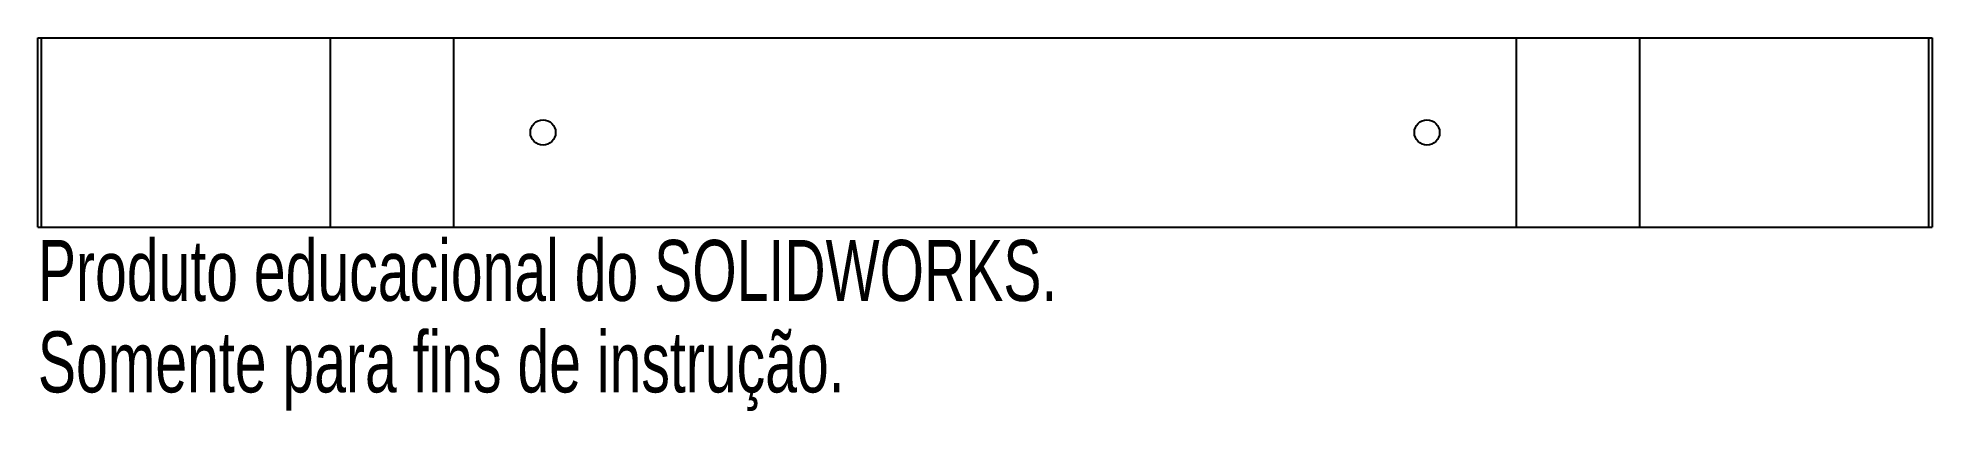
# Paper-space layout '_Direita' of a CAD drawing. Header units: millimetres. Extents: x -75 to 75, y -15 to 15.
import ezdxf

# ---------------------------------------------------------------- set-up
doc = ezdxf.new("R2010")
doc.units = ezdxf.units.MM
doc.styles.add('SLDTEXTSTYLE0', font='TXT', dxfattribs={"width": 0.7})

psp = doc.layouts.new('_Direita')

# ---------------------------------------------------------------- linework, layer by layer
at = {"color": 7, "linetype": 'Continuous', "lineweight": 25}
for p, q in [((-75, 15), (75, 15)), ((-75, 0), (-75, 15)), ((-74.73, 15), (-74.73, 0)), ((-51.83, 0), (-51.83, 15)), ((-42.1, 15), (-42.1, 0)), ((42.1, 0), (42.1, 15)), ((51.83, 15), (51.83, 0)), ((74.73, 0), (74.73, 15)), ((75, 15), (75, 0)), ((-75, 0), (75, 0))]:
    psp.add_line(p, q, dxfattribs=at)
for centre in [(-35, 7.5), (35, 7.5)]:
    psp.add_circle(centre, 1, dxfattribs=at)

# ---------------------------------------------------------------- texts
at = {"color": 7, "linetype": 'Continuous', "char_height": 4.8336, "attachment_point": 1, "style": 'SLDTEXTSTYLE0'}
for s, insert in [('Produto educacional do SOLIDWORKS.', (-75, -1.02)), ('Somente para fins de instrução.', (-75, -8.27))]:
    psp.add_mtext(s, dxfattribs=dict(at, insert=insert))

doc.saveas('drawing.dxf')
